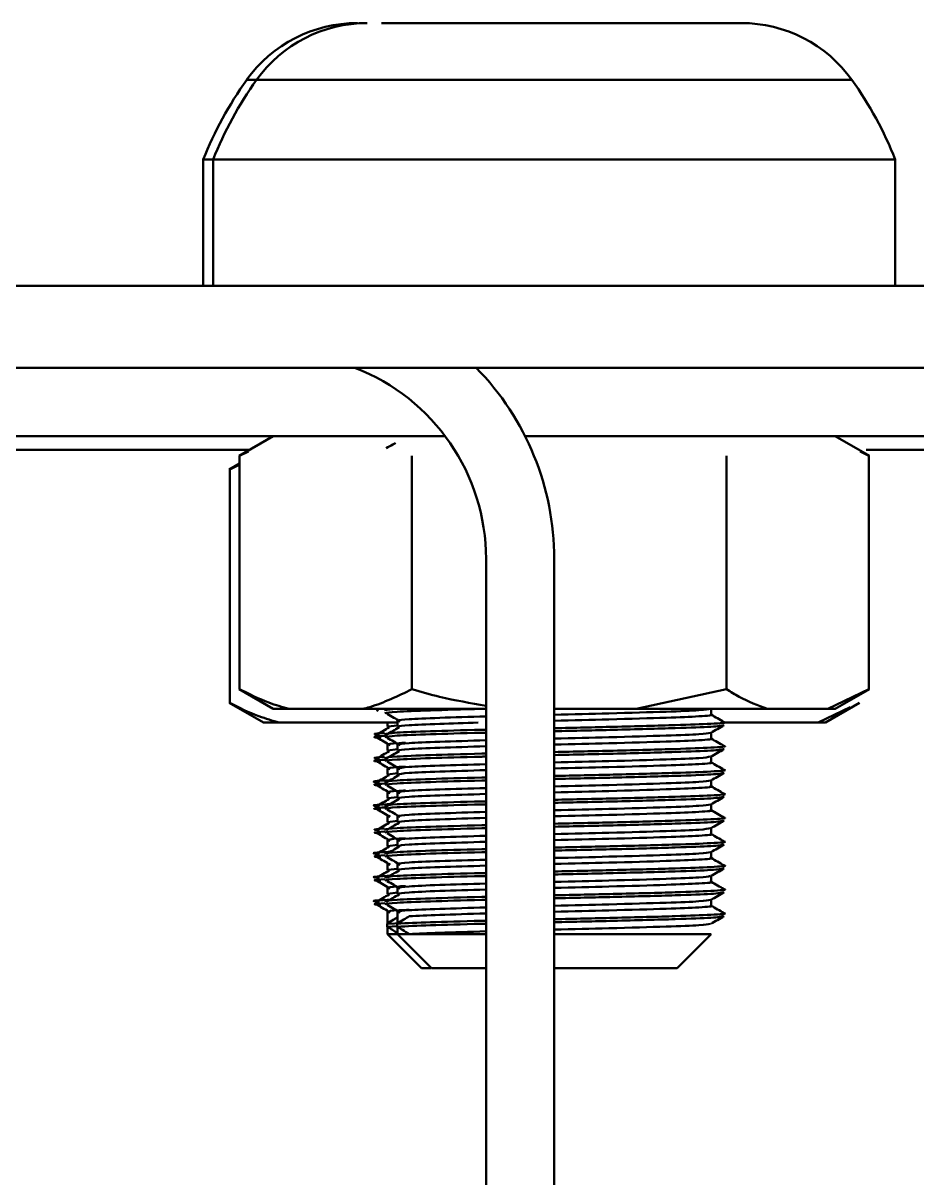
# Model space of a CAD drawing. Header units: millimetres. Extents: x 263 to 2983, y 441 to 2500.
# Drawn here: x 1116.37 to 1129.47, y 2473.02 to 2489.95 of the extents above; entities that cross this region are included whole.
import ezdxf

# ---------------------------------------------------------------- set-up
doc = ezdxf.new("R2010")
doc.units = ezdxf.units.MM
doc.header["$LTSCALE"] = 0.5
doc.layers.add('BOL', color=7, linetype='Continuous', lineweight=50)

msp = doc.modelspace()

# ---------------------------------------------------------------- linework, layer by layer
at = {"layer": 'BOL'}
for p, q in [((1121.62, 2489.95), (1125.196, 2489.95)), ((1124.527, 2489.95), (1124.903, 2489.95)), ((1125.196, 2489.95), (1126.894, 2489.95)), ((1119.645, 2489.116), (1119.79, 2489.116)), ((1119.79, 2489.116), (1120.118, 2489.116)), ((1120.118, 2489.116), (1128.518, 2489.116)), ((1119.009, 2487.95), (1119.009, 2486.096)), ((1119.009, 2487.95), (1119.154, 2487.95)), ((1119.154, 2487.95), (1119.154, 2486.096)), ((1119.154, 2487.95), (1119.53, 2487.95)), ((1119.53, 2487.95), (1129.154, 2487.95)), ((1129.154, 2486.096), (1129.154, 2487.95)), ((1174.154, 2486.096), (444.154, 2486.096)), ((1174.154, 2484.896), (444.154, 2484.896)), ((1114.154, 2483.896), (1122.554, 2483.896)), ((1120.035, 2483.896), (1119.535, 2483.607)), ((1123.726, 2483.896), (1134.154, 2483.896)), ((1128.773, 2483.607), (1128.273, 2483.896)), ((1114.009, 2483.696), (1119.689, 2483.696)), ((1128.727, 2483.696), (1132.638, 2483.696)), ((1119.67, 2483.669), (1119.542, 2483.607)), ((1119.542, 2483.607), (1119.542, 2480.185)), ((1122.068, 2483.607), (1122.068, 2480.185)), ((1126.68, 2483.607), (1126.68, 2480.185)), ((1128.637, 2483.669), (1128.766, 2483.607)), ((1128.766, 2483.607), (1128.766, 2480.185)), ((1119.542, 2483.495), (1119.39, 2483.407)), ((1119.526, 2483.469), (1119.397, 2483.407)), ((1119.397, 2483.407), (1119.397, 2479.985)), ((1123.154, 2482.096), (1123.154, 2456.096)), ((1124.154, 2456.096), (1124.154, 2482.096)), ((1119.535, 2480.185), (1120.035, 2479.896)), ((1119.67, 2480.123), (1119.542, 2480.185)), ((1125.355, 2479.896), (1126.68, 2480.185)), ((1128.166, 2479.896), (1128.766, 2480.185)), ((1128.273, 2479.896), (1128.773, 2480.185)), ((1119.39, 2479.985), (1119.89, 2479.696)), ((1119.526, 2479.923), (1119.397, 2479.985)), ((1128.128, 2479.696), (1128.628, 2479.985)), ((1120.268, 2479.896), (1120.035, 2479.896)), ((1120.268, 2479.896), (1121.342, 2479.896)), ((1123.154, 2479.896), (1121.342, 2479.896)), ((1121.572, 2479.883), (1121.548, 2479.869)), ((1121.665, 2479.877), (1121.825, 2479.896)), ((1124.154, 2479.896), (1125.355, 2479.896)), ((1127.279, 2479.896), (1125.355, 2479.896)), ((1126.454, 2479.812), (1126.454, 2479.896)), ((1127.279, 2479.896), (1128.166, 2479.896)), ((1128.022, 2479.696), (1128.492, 2479.923)), ((1128.273, 2479.896), (1128.166, 2479.896)), ((1120.123, 2479.696), (1119.89, 2479.696)), ((1120.123, 2479.696), (1121.198, 2479.696)), ((1121.854, 2479.696), (1121.198, 2479.696)), ((1121.709, 2479.696), (1121.709, 2479.637)), ((1121.715, 2479.637), (1121.854, 2479.655)), ((1121.854, 2479.724), (1121.854, 2479.637)), ((1127.135, 2479.696), (1126.635, 2479.696)), ((1127.135, 2479.696), (1128.022, 2479.696)), ((1128.128, 2479.696), (1128.022, 2479.696)), ((1126.454, 2479.462), (1126.454, 2479.548)), ((1121.709, 2479.374), (1121.709, 2479.287)), ((1121.715, 2479.287), (1121.854, 2479.305)), ((1121.854, 2479.374), (1121.854, 2479.287)), ((1126.454, 2479.112), (1126.454, 2479.198)), ((1121.709, 2479.024), (1121.709, 2478.937)), ((1121.715, 2478.937), (1121.854, 2478.955)), ((1121.854, 2479.024), (1121.854, 2478.937)), ((1126.454, 2478.762), (1126.454, 2478.848)), ((1121.709, 2478.674), (1121.709, 2478.587)), ((1121.715, 2478.587), (1121.854, 2478.605)), ((1121.854, 2478.674), (1121.854, 2478.587)), ((1126.454, 2478.412), (1126.454, 2478.498)), ((1121.709, 2478.324), (1121.709, 2478.237)), ((1121.854, 2478.324), (1121.854, 2478.237)), ((1121.715, 2478.237), (1121.854, 2478.255)), ((1126.454, 2478.062), (1126.454, 2478.148)), ((1121.709, 2477.974), (1121.709, 2477.887)), ((1121.854, 2477.974), (1121.854, 2477.887)), ((1121.715, 2477.887), (1121.854, 2477.905)), ((1126.454, 2477.712), (1126.454, 2477.798)), ((1121.709, 2477.624), (1121.709, 2477.537)), ((1121.854, 2477.624), (1121.854, 2477.537)), ((1121.715, 2477.537), (1121.854, 2477.555)), ((1126.454, 2477.362), (1126.454, 2477.448)), ((1121.709, 2477.274), (1121.709, 2477.187)), ((1121.854, 2477.274), (1121.854, 2477.187)), ((1121.715, 2477.187), (1121.854, 2477.205)), ((1126.454, 2477.012), (1126.454, 2477.098)), ((1121.709, 2476.924), (1121.709, 2476.751)), ((1121.854, 2476.924), (1121.854, 2476.751)), ((1121.707, 2476.749), (1121.925, 2476.758)), ((1121.707, 2476.705), (1121.707, 2476.749)), ((1121.851, 2476.705), (1121.851, 2476.749)), ((1121.707, 2476.705), (1121.851, 2476.711)), ((1121.709, 2476.704), (1121.709, 2476.596)), ((1121.709, 2476.596), (1122.209, 2476.096)), ((1121.709, 2476.596), (1121.854, 2476.596)), ((1121.854, 2476.704), (1121.854, 2476.596)), ((1121.854, 2476.596), (1122.354, 2476.096)), ((1121.854, 2476.596), (1122.027, 2476.596)), ((1122.027, 2476.596), (1123.154, 2476.596)), ((1124.154, 2476.596), (1126.454, 2476.596)), ((1125.954, 2476.096), (1126.454, 2476.596)), ((1122.209, 2476.096), (1122.344, 2476.096)), ((1122.354, 2476.096), (1122.489, 2476.096)), ((1122.489, 2476.096), (1123.154, 2476.096)), ((1124.154, 2476.096), (1125.954, 2476.096))]:
    msp.add_line(p, q, dxfattribs=at)
for centre, radius, start, end in [((1121.269, 2487.95), 2, 90, 144.3075), ((1121.414, 2487.95), 2, 90, 144.3075), ((1126.894, 2487.95), 2, 35.6925, 90), ((1124.009, 2485.981), 5.373, 144.3075, 158.5137), ((1124.154, 2485.981), 5.373, 144.3075, 158.5137), ((1124.154, 2485.981), 5.373, 21.4863, 35.6925), ((1120.154, 2482.096), 3, 0, 68.9605), ((1120.154, 2482.096), 4, 0, 44.427)]:
    msp.add_arc(centre, radius, start, end, dxfattribs=at)
for points, knots in [([(1121.825, 2483.795), (1121.813, 2483.788), (1121.772, 2483.762), (1121.725, 2483.737), (1121.692, 2483.719)], [0, 0, 0, 0, 0.286834, 1, 1, 1, 1]), ([(1119.542, 2480.185), (1119.684, 2480.114), (1119.923, 2479.995), (1120.168, 2479.925), (1120.268, 2479.896)], [0, 0, 0, 0, 0.5927526, 1, 1, 1, 1]), ([(1121.342, 2479.896), (1121.378, 2479.905), (1121.623, 2479.97), (1121.863, 2480.086), (1122.068, 2480.185)], [0, 0, 0, 0, 0.145944, 1, 1, 1, 1]), ([(1122.068, 2480.185), (1122.203, 2480.146), (1122.56, 2480.045), (1122.926, 2479.982), (1123.154, 2479.943)], [0, 0, 0, 0, 0.377673, 1, 1, 1, 1]), ([(1126.68, 2480.185), (1126.741, 2480.147), (1126.938, 2480.024), (1127.14, 2479.948), (1127.279, 2479.896)], [0, 0, 0, 0, 0.309741, 1, 1, 1, 1]), ([(1119.397, 2479.985), (1119.539, 2479.914), (1119.779, 2479.795), (1120.024, 2479.725), (1120.123, 2479.696)], [0, 0, 0, 0, 0.59276, 1, 1, 1, 1]), ([(1121.671, 2479.834), (1121.704, 2479.841), (1121.769, 2479.855), (1122.316, 2479.875), (1122.812, 2479.891), (1123.133, 2479.898), (1123.154, 2479.898)], [0, 0, 0, 0, 0.33716, 0.652652, 0.977408, 1, 1, 1, 1]), ([(1121.707, 2479.823), (1121.739, 2479.805), (1121.803, 2479.768), (1121.863, 2479.732), (1121.894, 2479.714)], [0, 0, 0, 0, 0.501272, 1, 1, 1, 1]), ([(1121.86, 2479.724), (1121.892, 2479.732), (1121.954, 2479.746), (1122.438, 2479.766), (1122.915, 2479.78), (1123.154, 2479.787)], [0, 0, 0, 0, 0.3482189, 0.6738099, 1, 1, 1, 1]), ([(1124.154, 2479.812), (1124.427, 2479.818), (1125.037, 2479.833), (1125.802, 2479.856), (1126.338, 2479.876), (1126.408, 2479.891), (1126.443, 2479.898)], [0, 0, 0, 0, 0.229576, 0.513579, 0.759544, 1, 1, 1, 1]), ([(1124.154, 2479.724), (1124.426, 2479.731), (1125.035, 2479.745), (1125.814, 2479.768), (1126.31, 2479.788), (1126.51, 2479.805), (1126.443, 2479.813), (1126.438, 2479.814)], [0, 0, 0, 0, 0.220737, 0.493807, 0.730303, 0.976527, 1, 1, 1, 1]), ([(1126.642, 2479.705), (1126.61, 2479.723), (1126.547, 2479.759), (1126.485, 2479.795), (1126.454, 2479.813)], [0, 0, 0, 0, 0.503133, 1, 1, 1, 1]), ([(1121.734, 2479.628), (1121.704, 2479.61), (1121.643, 2479.573), (1121.579, 2479.537), (1121.548, 2479.519)], [0, 0, 0, 0, 0.50097, 1, 1, 1, 1]), ([(1121.879, 2479.628), (1121.849, 2479.61), (1121.788, 2479.573), (1121.724, 2479.537), (1121.692, 2479.519)], [0, 0, 0, 0, 0.50097, 1, 1, 1, 1]), ([(1121.86, 2479.637), (1121.892, 2479.644), (1121.955, 2479.658), (1122.408, 2479.677), (1122.842, 2479.69), (1123.039, 2479.696)], [0, 0, 0, 0, 0.368651, 0.713347, 1, 1, 1, 1]), ([(1124.154, 2479.615), (1124.448, 2479.621), (1125.107, 2479.636), (1125.952, 2479.659), (1126.484, 2479.679), (1126.704, 2479.695), (1126.642, 2479.703), (1126.641, 2479.703)], [0, 0, 0, 0, 0.225424, 0.504304, 0.745831, 0.997248, 1, 1, 1, 1]), ([(1124.154, 2479.571), (1124.449, 2479.577), (1125.11, 2479.592), (1125.939, 2479.615), (1126.527, 2479.636), (1126.604, 2479.651), (1126.643, 2479.659)], [0, 0, 0, 0, 0.226046, 0.505695, 0.747889, 1, 1, 1, 1]), ([(1126.453, 2479.548), (1126.484, 2479.566), (1126.547, 2479.602), (1126.611, 2479.639), (1126.642, 2479.657)], [0, 0, 0, 0, 0.498096, 1, 1, 1, 1]), ([(1121.614, 2479.473), (1121.574, 2479.476), (1121.441, 2479.488), (1121.597, 2479.498), (1121.707, 2479.505)], [0, 0, 0, 0, 0.3016474, 1, 1, 1, 1]), ([(1121.594, 2479.519), (1121.562, 2479.522), (1121.458, 2479.53), (1121.581, 2479.539), (1121.667, 2479.544)], [0, 0, 0, 0, 0.303117, 1, 1, 1, 1]), ([(1121.562, 2479.473), (1121.594, 2479.455), (1121.658, 2479.418), (1121.719, 2479.382), (1121.749, 2479.364)], [0, 0, 0, 0, 0.501108, 1, 1, 1, 1]), ([(1121.665, 2479.527), (1121.699, 2479.534), (1121.764, 2479.549), (1122.316, 2479.569), (1122.812, 2479.585), (1123.133, 2479.592), (1123.154, 2479.592)], [0, 0, 0, 0, 0.344724, 0.656615, 0.977666, 1, 1, 1, 1]), ([(1121.671, 2479.484), (1121.704, 2479.491), (1121.769, 2479.505), (1122.316, 2479.525), (1122.812, 2479.541), (1123.133, 2479.548), (1123.154, 2479.548)], [0, 0, 0, 0, 0.33716, 0.652652, 0.977408, 1, 1, 1, 1]), ([(1121.707, 2479.473), (1121.739, 2479.455), (1121.802, 2479.418), (1121.863, 2479.382), (1121.894, 2479.364)], [0, 0, 0, 0, 0.501069, 1, 1, 1, 1]), ([(1124.154, 2479.462), (1124.427, 2479.468), (1125.037, 2479.483), (1125.802, 2479.506), (1126.338, 2479.526), (1126.408, 2479.541), (1126.443, 2479.548)], [0, 0, 0, 0, 0.229536, 0.51349, 0.759413, 1, 1, 1, 1]), ([(1124.154, 2479.374), (1124.426, 2479.381), (1125.035, 2479.395), (1125.814, 2479.418), (1126.31, 2479.438), (1126.51, 2479.455), (1126.443, 2479.463), (1126.438, 2479.464)], [0, 0, 0, 0, 0.220701, 0.493725, 0.730183, 0.976366, 1, 1, 1, 1]), ([(1126.642, 2479.355), (1126.61, 2479.373), (1126.547, 2479.409), (1126.485, 2479.445), (1126.454, 2479.463)], [0, 0, 0, 0, 0.503345, 1, 1, 1, 1]), ([(1121.734, 2479.278), (1121.704, 2479.26), (1121.643, 2479.223), (1121.579, 2479.187), (1121.548, 2479.169)], [0, 0, 0, 0, 0.500838, 1, 1, 1, 1]), ([(1121.879, 2479.278), (1121.849, 2479.26), (1121.787, 2479.223), (1121.724, 2479.187), (1121.692, 2479.169)], [0, 0, 0, 0, 0.500838, 1, 1, 1, 1]), ([(1121.715, 2479.374), (1121.726, 2479.382), (1121.74, 2479.39), (1121.942, 2479.399), (1121.975, 2479.4)], [0, 0, 0, 0, 0.838621, 1, 1, 1, 1]), ([(1121.86, 2479.374), (1121.892, 2479.382), (1121.954, 2479.396), (1122.438, 2479.416), (1122.915, 2479.43), (1123.154, 2479.437)], [0, 0, 0, 0, 0.3482189, 0.6738099, 1, 1, 1, 1]), ([(1121.86, 2479.287), (1121.892, 2479.294), (1121.954, 2479.308), (1122.438, 2479.328), (1122.915, 2479.342), (1123.154, 2479.35)], [0, 0, 0, 0, 0.3482189, 0.6738099, 1, 1, 1, 1]), ([(1124.154, 2479.265), (1124.448, 2479.271), (1125.107, 2479.286), (1125.952, 2479.309), (1126.484, 2479.329), (1126.704, 2479.345), (1126.642, 2479.353), (1126.641, 2479.353)], [0, 0, 0, 0, 0.225424, 0.504304, 0.745831, 0.997248, 1, 1, 1, 1]), ([(1124.154, 2479.221), (1124.449, 2479.227), (1125.11, 2479.242), (1125.939, 2479.265), (1126.527, 2479.286), (1126.604, 2479.301), (1126.643, 2479.309)], [0, 0, 0, 0, 0.226046, 0.505695, 0.747889, 1, 1, 1, 1]), ([(1126.453, 2479.198), (1126.484, 2479.216), (1126.547, 2479.252), (1126.611, 2479.289), (1126.642, 2479.307)], [0, 0, 0, 0, 0.498348, 1, 1, 1, 1]), ([(1121.614, 2479.123), (1121.574, 2479.126), (1121.441, 2479.138), (1121.597, 2479.148), (1121.707, 2479.155)], [0, 0, 0, 0, 0.301409, 1, 1, 1, 1]), ([(1121.594, 2479.169), (1121.562, 2479.172), (1121.458, 2479.18), (1121.581, 2479.189), (1121.667, 2479.194)], [0, 0, 0, 0, 0.302849, 1, 1, 1, 1]), ([(1121.562, 2479.123), (1121.594, 2479.105), (1121.657, 2479.068), (1121.719, 2479.032), (1121.749, 2479.014)], [0, 0, 0, 0, 0.500997, 1, 1, 1, 1]), ([(1121.665, 2479.177), (1121.699, 2479.184), (1121.764, 2479.199), (1122.316, 2479.219), (1122.812, 2479.235), (1123.133, 2479.242), (1123.154, 2479.242)], [0, 0, 0, 0, 0.344724, 0.656615, 0.977666, 1, 1, 1, 1]), ([(1121.671, 2479.134), (1121.704, 2479.141), (1121.769, 2479.155), (1122.316, 2479.175), (1122.812, 2479.191), (1123.133, 2479.198), (1123.154, 2479.198)], [0, 0, 0, 0, 0.33716, 0.652652, 0.977408, 1, 1, 1, 1]), ([(1121.707, 2479.123), (1121.739, 2479.105), (1121.802, 2479.068), (1121.863, 2479.032), (1121.894, 2479.014)], [0, 0, 0, 0, 0.500997, 1, 1, 1, 1]), ([(1124.154, 2479.112), (1124.427, 2479.118), (1125.037, 2479.133), (1125.802, 2479.156), (1126.338, 2479.176), (1126.408, 2479.191), (1126.443, 2479.198)], [0, 0, 0, 0, 0.2294964, 0.5134017, 0.7592824, 1, 1, 1, 1]), ([(1124.154, 2479.024), (1124.426, 2479.031), (1125.035, 2479.045), (1125.814, 2479.068), (1126.31, 2479.088), (1126.51, 2479.105), (1126.443, 2479.113), (1126.437, 2479.114)], [0, 0, 0, 0, 0.220664, 0.493644, 0.730062, 0.976205, 1, 1, 1, 1]), ([(1126.642, 2479.005), (1126.61, 2479.023), (1126.547, 2479.059), (1126.485, 2479.095), (1126.454, 2479.113)], [0, 0, 0, 0, 0.503558, 1, 1, 1, 1]), ([(1121.715, 2479.024), (1121.726, 2479.032), (1121.74, 2479.04), (1121.942, 2479.049), (1121.975, 2479.05)], [0, 0, 0, 0, 0.838621, 1, 1, 1, 1]), ([(1121.86, 2479.024), (1121.892, 2479.032), (1121.954, 2479.046), (1122.438, 2479.066), (1122.915, 2479.08), (1123.154, 2479.087)], [0, 0, 0, 0, 0.3482189, 0.6738099, 1, 1, 1, 1]), ([(1121.86, 2478.937), (1121.892, 2478.944), (1121.954, 2478.958), (1122.438, 2478.978), (1122.915, 2478.992), (1123.154, 2479)], [0, 0, 0, 0, 0.3482189, 0.6738099, 1, 1, 1, 1]), ([(1124.154, 2478.915), (1124.448, 2478.921), (1125.107, 2478.936), (1125.952, 2478.959), (1126.484, 2478.979), (1126.704, 2478.995), (1126.642, 2479.003), (1126.641, 2479.003)], [0, 0, 0, 0, 0.225424, 0.504304, 0.745831, 0.997248, 1, 1, 1, 1]), ([(1124.154, 2478.871), (1124.449, 2478.877), (1125.11, 2478.892), (1125.939, 2478.915), (1126.527, 2478.936), (1126.604, 2478.951), (1126.643, 2478.959)], [0, 0, 0, 0, 0.226046, 0.505695, 0.747889, 1, 1, 1, 1]), ([(1126.453, 2478.848), (1126.484, 2478.866), (1126.547, 2478.902), (1126.611, 2478.939), (1126.642, 2478.957)], [0, 0, 0, 0, 0.498584, 1, 1, 1, 1]), ([(1121.594, 2478.819), (1121.565, 2478.822), (1121.452, 2478.832), (1121.537, 2478.842), (1121.733, 2478.85), (1121.747, 2478.851)], [0, 0, 0, 0, 0.2411154, 0.9471868, 1, 1, 1, 1]), ([(1121.613, 2478.773), (1121.574, 2478.776), (1121.441, 2478.788), (1121.597, 2478.798), (1121.707, 2478.805)], [0, 0, 0, 0, 0.301199, 1, 1, 1, 1]), ([(1121.734, 2478.928), (1121.704, 2478.91), (1121.642, 2478.874), (1121.579, 2478.837), (1121.548, 2478.819)], [0, 0, 0, 0, 0.50071, 1, 1, 1, 1]), ([(1121.562, 2478.773), (1121.594, 2478.755), (1121.657, 2478.718), (1121.718, 2478.682), (1121.749, 2478.664)], [0, 0, 0, 0, 0.500831, 1, 1, 1, 1]), ([(1121.665, 2478.827), (1121.699, 2478.834), (1121.764, 2478.849), (1122.316, 2478.869), (1122.812, 2478.885), (1123.133, 2478.892), (1123.154, 2478.892)], [0, 0, 0, 0, 0.344724, 0.656615, 0.977666, 1, 1, 1, 1]), ([(1121.671, 2478.784), (1121.704, 2478.791), (1121.769, 2478.805), (1122.316, 2478.825), (1122.812, 2478.841), (1123.133, 2478.848), (1123.154, 2478.848)], [0, 0, 0, 0, 0.33716, 0.652652, 0.977408, 1, 1, 1, 1]), ([(1121.879, 2478.928), (1121.848, 2478.91), (1121.787, 2478.874), (1121.724, 2478.837), (1121.692, 2478.819)], [0, 0, 0, 0, 0.500749, 1, 1, 1, 1]), ([(1121.707, 2478.773), (1121.739, 2478.755), (1121.802, 2478.718), (1121.863, 2478.682), (1121.894, 2478.664)], [0, 0, 0, 0, 0.500792, 1, 1, 1, 1]), ([(1124.154, 2478.762), (1124.427, 2478.768), (1125.037, 2478.783), (1125.802, 2478.806), (1126.338, 2478.826), (1126.408, 2478.841), (1126.443, 2478.848)], [0, 0, 0, 0, 0.2294644, 0.5133301, 0.7591766, 1, 1, 1, 1]), ([(1121.715, 2478.674), (1121.726, 2478.682), (1121.74, 2478.69), (1121.942, 2478.699), (1121.975, 2478.7)], [0, 0, 0, 0, 0.838621, 1, 1, 1, 1]), ([(1121.86, 2478.674), (1121.892, 2478.682), (1121.954, 2478.696), (1122.438, 2478.716), (1122.915, 2478.73), (1123.154, 2478.737)], [0, 0, 0, 0, 0.3482189, 0.6738099, 1, 1, 1, 1]), ([(1121.86, 2478.587), (1121.892, 2478.594), (1121.954, 2478.608), (1122.438, 2478.628), (1122.915, 2478.642), (1123.154, 2478.65)], [0, 0, 0, 0, 0.3482189, 0.6738099, 1, 1, 1, 1]), ([(1124.154, 2478.674), (1124.426, 2478.681), (1125.035, 2478.695), (1125.814, 2478.718), (1126.31, 2478.738), (1126.51, 2478.755), (1126.443, 2478.763), (1126.437, 2478.764)], [0, 0, 0, 0, 0.220628, 0.493562, 0.729941, 0.976043, 1, 1, 1, 1]), ([(1124.154, 2478.565), (1124.448, 2478.571), (1125.107, 2478.586), (1125.952, 2478.609), (1126.484, 2478.629), (1126.704, 2478.645), (1126.642, 2478.653), (1126.641, 2478.653)], [0, 0, 0, 0, 0.225424, 0.504304, 0.745831, 0.997248, 1, 1, 1, 1]), ([(1124.154, 2478.521), (1124.449, 2478.527), (1125.11, 2478.542), (1125.939, 2478.565), (1126.527, 2478.586), (1126.604, 2478.601), (1126.643, 2478.609)], [0, 0, 0, 0, 0.226046, 0.505695, 0.747889, 1, 1, 1, 1]), ([(1126.453, 2478.498), (1126.484, 2478.516), (1126.547, 2478.552), (1126.611, 2478.589), (1126.642, 2478.607)], [0, 0, 0, 0, 0.498824, 1, 1, 1, 1]), ([(1126.642, 2478.655), (1126.61, 2478.673), (1126.547, 2478.709), (1126.485, 2478.745), (1126.454, 2478.763)], [0, 0, 0, 0, 0.503772, 1, 1, 1, 1]), ([(1121.594, 2478.469), (1121.565, 2478.472), (1121.452, 2478.482), (1121.537, 2478.492), (1121.733, 2478.5), (1121.747, 2478.501)], [0, 0, 0, 0, 0.240933, 0.947355, 1, 1, 1, 1]), ([(1121.613, 2478.423), (1121.573, 2478.426), (1121.441, 2478.438), (1121.597, 2478.448), (1121.707, 2478.455)], [0, 0, 0, 0, 0.30096, 1, 1, 1, 1]), ([(1121.734, 2478.578), (1121.704, 2478.56), (1121.642, 2478.524), (1121.579, 2478.487), (1121.548, 2478.469)], [0, 0, 0, 0, 0.500581, 1, 1, 1, 1]), ([(1121.665, 2478.477), (1121.699, 2478.484), (1121.764, 2478.499), (1122.316, 2478.519), (1122.812, 2478.535), (1123.133, 2478.542), (1123.154, 2478.542)], [0, 0, 0, 0, 0.344724, 0.656615, 0.977666, 1, 1, 1, 1]), ([(1121.671, 2478.434), (1121.704, 2478.441), (1121.769, 2478.455), (1122.316, 2478.475), (1122.812, 2478.491), (1123.133, 2478.498), (1123.154, 2478.498)], [0, 0, 0, 0, 0.33716, 0.652652, 0.977408, 1, 1, 1, 1]), ([(1121.879, 2478.578), (1121.848, 2478.56), (1121.787, 2478.524), (1121.724, 2478.487), (1121.692, 2478.469)], [0, 0, 0, 0, 0.500581, 1, 1, 1, 1]), ([(1124.154, 2478.412), (1124.427, 2478.418), (1125.037, 2478.433), (1125.802, 2478.456), (1126.339, 2478.476), (1126.409, 2478.491), (1126.443, 2478.498)], [0, 0, 0, 0, 0.229425, 0.513242, 0.759046, 1, 1, 1, 1]), ([(1121.562, 2478.423), (1121.594, 2478.405), (1121.657, 2478.368), (1121.718, 2478.332), (1121.749, 2478.314)], [0, 0, 0, 0, 0.5006512, 1, 1, 1, 1]), ([(1121.707, 2478.423), (1121.739, 2478.405), (1121.802, 2478.368), (1121.863, 2478.332), (1121.894, 2478.314)], [0, 0, 0, 0, 0.500666, 1, 1, 1, 1]), ([(1121.86, 2478.324), (1121.892, 2478.332), (1121.954, 2478.346), (1122.438, 2478.366), (1122.915, 2478.38), (1123.154, 2478.387)], [0, 0, 0, 0, 0.3482189, 0.6738099, 1, 1, 1, 1]), ([(1121.86, 2478.237), (1121.892, 2478.244), (1121.954, 2478.258), (1122.438, 2478.278), (1122.915, 2478.292), (1123.154, 2478.3)], [0, 0, 0, 0, 0.3482189, 0.6738099, 1, 1, 1, 1]), ([(1124.154, 2478.324), (1124.426, 2478.331), (1125.035, 2478.345), (1125.814, 2478.368), (1126.31, 2478.388), (1126.51, 2478.405), (1126.443, 2478.413), (1126.437, 2478.414)], [0, 0, 0, 0, 0.2205985, 0.4934963, 0.7298438, 0.9759129, 1, 1, 1, 1]), ([(1124.154, 2478.215), (1124.448, 2478.221), (1125.107, 2478.236), (1125.952, 2478.259), (1126.484, 2478.279), (1126.704, 2478.295), (1126.642, 2478.303), (1126.641, 2478.303)], [0, 0, 0, 0, 0.225424, 0.504304, 0.745831, 0.997248, 1, 1, 1, 1]), ([(1124.154, 2478.171), (1124.449, 2478.177), (1125.11, 2478.192), (1125.939, 2478.215), (1126.527, 2478.236), (1126.604, 2478.251), (1126.643, 2478.259)], [0, 0, 0, 0, 0.226046, 0.505695, 0.747889, 1, 1, 1, 1]), ([(1126.453, 2478.148), (1126.484, 2478.166), (1126.547, 2478.202), (1126.611, 2478.239), (1126.642, 2478.257)], [0, 0, 0, 0, 0.499098, 1, 1, 1, 1]), ([(1126.642, 2478.305), (1126.61, 2478.323), (1126.547, 2478.359), (1126.485, 2478.395), (1126.454, 2478.413)], [0, 0, 0, 0, 0.503983, 1, 1, 1, 1]), ([(1121.594, 2478.119), (1121.562, 2478.122), (1121.458, 2478.13), (1121.581, 2478.139), (1121.667, 2478.144)], [0, 0, 0, 0, 0.30215, 1, 1, 1, 1]), ([(1121.613, 2478.073), (1121.572, 2478.076), (1121.452, 2478.086), (1121.586, 2478.095), (1121.674, 2478.101)], [0, 0, 0, 0, 0.34282, 1, 1, 1, 1]), ([(1121.734, 2478.228), (1121.704, 2478.21), (1121.642, 2478.174), (1121.579, 2478.137), (1121.548, 2478.119)], [0, 0, 0, 0, 0.500453, 1, 1, 1, 1]), ([(1121.665, 2478.127), (1121.699, 2478.134), (1121.764, 2478.149), (1122.316, 2478.169), (1122.812, 2478.185), (1123.133, 2478.192), (1123.154, 2478.192)], [0, 0, 0, 0, 0.344724, 0.656615, 0.977666, 1, 1, 1, 1]), ([(1121.671, 2478.084), (1121.704, 2478.091), (1121.769, 2478.105), (1122.316, 2478.125), (1122.812, 2478.141), (1123.133, 2478.148), (1123.154, 2478.148)], [0, 0, 0, 0, 0.33716, 0.652652, 0.977408, 1, 1, 1, 1]), ([(1121.879, 2478.228), (1121.848, 2478.21), (1121.787, 2478.174), (1121.724, 2478.137), (1121.692, 2478.119)], [0, 0, 0, 0, 0.5004919, 1, 1, 1, 1]), ([(1124.154, 2478.062), (1124.427, 2478.068), (1125.037, 2478.083), (1125.802, 2478.106), (1126.339, 2478.126), (1126.409, 2478.141), (1126.443, 2478.148)], [0, 0, 0, 0, 0.229385, 0.513153, 0.758915, 1, 1, 1, 1]), ([(1121.562, 2478.073), (1121.594, 2478.055), (1121.657, 2478.018), (1121.718, 2477.982), (1121.749, 2477.964)], [0, 0, 0, 0, 0.500451, 1, 1, 1, 1]), ([(1121.707, 2478.073), (1121.738, 2478.055), (1121.801, 2478.018), (1121.863, 2477.982), (1121.894, 2477.964)], [0, 0, 0, 0, 0.500412, 1, 1, 1, 1]), ([(1121.715, 2477.974), (1121.726, 2477.982), (1121.74, 2477.99), (1121.942, 2477.999), (1121.975, 2478)], [0, 0, 0, 0, 0.838621, 1, 1, 1, 1]), ([(1121.86, 2477.974), (1121.892, 2477.982), (1121.954, 2477.996), (1122.438, 2478.016), (1122.915, 2478.03), (1123.154, 2478.037)], [0, 0, 0, 0, 0.3482189, 0.6738099, 1, 1, 1, 1]), ([(1121.86, 2477.887), (1121.892, 2477.894), (1121.954, 2477.908), (1122.438, 2477.928), (1122.915, 2477.942), (1123.154, 2477.95)], [0, 0, 0, 0, 0.3482189, 0.6738099, 1, 1, 1, 1]), ([(1124.154, 2477.974), (1124.426, 2477.981), (1125.035, 2477.995), (1125.814, 2478.018), (1126.31, 2478.038), (1126.51, 2478.055), (1126.443, 2478.063), (1126.437, 2478.064)], [0, 0, 0, 0, 0.220562, 0.493415, 0.729723, 0.975752, 1, 1, 1, 1]), ([(1124.154, 2477.865), (1124.448, 2477.871), (1125.107, 2477.886), (1125.952, 2477.909), (1126.484, 2477.929), (1126.704, 2477.945), (1126.642, 2477.953), (1126.641, 2477.953)], [0, 0, 0, 0, 0.225424, 0.504304, 0.745831, 0.997248, 1, 1, 1, 1]), ([(1126.642, 2477.955), (1126.61, 2477.973), (1126.547, 2478.009), (1126.485, 2478.045), (1126.454, 2478.063)], [0, 0, 0, 0, 0.504187, 1, 1, 1, 1]), ([(1121.594, 2477.769), (1121.565, 2477.772), (1121.452, 2477.782), (1121.537, 2477.792), (1121.733, 2477.8), (1121.747, 2477.801)], [0, 0, 0, 0, 0.240558, 0.947661, 1, 1, 1, 1]), ([(1121.613, 2477.723), (1121.572, 2477.726), (1121.452, 2477.736), (1121.586, 2477.745), (1121.674, 2477.751)], [0, 0, 0, 0, 0.342646, 1, 1, 1, 1]), ([(1121.734, 2477.878), (1121.703, 2477.86), (1121.642, 2477.824), (1121.579, 2477.787), (1121.548, 2477.769)], [0, 0, 0, 0, 0.500285, 1, 1, 1, 1]), ([(1121.665, 2477.777), (1121.699, 2477.784), (1121.764, 2477.799), (1122.316, 2477.819), (1122.812, 2477.835), (1123.133, 2477.842), (1123.154, 2477.842)], [0, 0, 0, 0, 0.344724, 0.656615, 0.977666, 1, 1, 1, 1]), ([(1121.671, 2477.734), (1121.704, 2477.741), (1121.769, 2477.755), (1122.316, 2477.775), (1122.812, 2477.791), (1123.133, 2477.798), (1123.154, 2477.798)], [0, 0, 0, 0, 0.33716, 0.652652, 0.977408, 1, 1, 1, 1]), ([(1121.879, 2477.878), (1121.848, 2477.86), (1121.786, 2477.824), (1121.724, 2477.787), (1121.692, 2477.769)], [0, 0, 0, 0, 0.500324, 1, 1, 1, 1]), ([(1124.154, 2477.821), (1124.449, 2477.827), (1125.11, 2477.842), (1125.939, 2477.865), (1126.527, 2477.886), (1126.604, 2477.901), (1126.643, 2477.909)], [0, 0, 0, 0, 0.226046, 0.505695, 0.747889, 1, 1, 1, 1]), ([(1124.154, 2477.712), (1124.427, 2477.718), (1125.037, 2477.733), (1125.802, 2477.756), (1126.339, 2477.776), (1126.409, 2477.791), (1126.443, 2477.798)], [0, 0, 0, 0, 0.2293532, 0.5130819, 0.7588095, 1, 1, 1, 1]), ([(1126.453, 2477.798), (1126.484, 2477.816), (1126.547, 2477.852), (1126.611, 2477.889), (1126.642, 2477.907)], [0, 0, 0, 0, 0.499324, 1, 1, 1, 1]), ([(1121.562, 2477.723), (1121.594, 2477.705), (1121.656, 2477.668), (1121.718, 2477.632), (1121.749, 2477.614)], [0, 0, 0, 0, 0.50025, 1, 1, 1, 1]), ([(1121.707, 2477.723), (1121.738, 2477.705), (1121.801, 2477.668), (1121.863, 2477.632), (1121.894, 2477.614)], [0, 0, 0, 0, 0.500265, 1, 1, 1, 1]), ([(1121.86, 2477.624), (1121.892, 2477.632), (1121.954, 2477.646), (1122.438, 2477.666), (1122.915, 2477.68), (1123.154, 2477.687)], [0, 0, 0, 0, 0.3482187, 0.6738101, 1, 1, 1, 1]), ([(1121.86, 2477.537), (1121.892, 2477.544), (1121.954, 2477.558), (1122.438, 2477.578), (1122.915, 2477.592), (1123.154, 2477.6)], [0, 0, 0, 0, 0.3482187, 0.6738101, 1, 1, 1, 1]), ([(1124.154, 2477.624), (1124.426, 2477.631), (1125.035, 2477.645), (1125.814, 2477.668), (1126.31, 2477.688), (1126.51, 2477.705), (1126.443, 2477.713), (1126.437, 2477.714)], [0, 0, 0, 0, 0.220525, 0.493333, 0.729603, 0.97559, 1, 1, 1, 1]), ([(1124.154, 2477.515), (1124.448, 2477.521), (1125.107, 2477.536), (1125.952, 2477.559), (1126.484, 2477.579), (1126.704, 2477.595), (1126.642, 2477.603), (1126.641, 2477.603)], [0, 0, 0, 0, 0.225424, 0.504304, 0.745831, 0.997248, 1, 1, 1, 1]), ([(1126.642, 2477.605), (1126.61, 2477.623), (1126.547, 2477.659), (1126.485, 2477.695), (1126.454, 2477.713)], [0, 0, 0, 0, 0.5043489, 1, 1, 1, 1]), ([(1121.594, 2477.419), (1121.565, 2477.422), (1121.452, 2477.432), (1121.537, 2477.442), (1121.733, 2477.45), (1121.747, 2477.451)], [0, 0, 0, 0, 0.240374, 0.947829, 1, 1, 1, 1]), ([(1121.734, 2477.528), (1121.703, 2477.51), (1121.641, 2477.474), (1121.579, 2477.437), (1121.548, 2477.419)], [0, 0, 0, 0, 0.500107, 1, 1, 1, 1]), ([(1121.665, 2477.427), (1121.699, 2477.434), (1121.764, 2477.449), (1122.316, 2477.469), (1122.812, 2477.485), (1123.133, 2477.492), (1123.154, 2477.492)], [0, 0, 0, 0, 0.344723, 0.656615, 0.977666, 1, 1, 1, 1]), ([(1121.671, 2477.384), (1121.704, 2477.391), (1121.769, 2477.405), (1122.316, 2477.425), (1122.812, 2477.441), (1123.133, 2477.448), (1123.154, 2477.448)], [0, 0, 0, 0, 0.33716, 0.652652, 0.977408, 1, 1, 1, 1]), ([(1121.879, 2477.528), (1121.848, 2477.51), (1121.786, 2477.474), (1121.724, 2477.437), (1121.692, 2477.419)], [0, 0, 0, 0, 0.500107, 1, 1, 1, 1]), ([(1124.154, 2477.471), (1124.449, 2477.477), (1125.11, 2477.492), (1125.939, 2477.515), (1126.527, 2477.536), (1126.604, 2477.551), (1126.643, 2477.559)], [0, 0, 0, 0, 0.226046, 0.505695, 0.747889, 1, 1, 1, 1]), ([(1124.154, 2477.362), (1124.427, 2477.368), (1125.037, 2477.383), (1125.802, 2477.406), (1126.339, 2477.426), (1126.409, 2477.441), (1126.444, 2477.448)], [0, 0, 0, 0, 0.229314, 0.512994, 0.758679, 1, 1, 1, 1]), ([(1126.453, 2477.448), (1126.484, 2477.466), (1126.547, 2477.502), (1126.611, 2477.539), (1126.642, 2477.557)], [0, 0, 0, 0, 0.499563, 1, 1, 1, 1]), ([(1121.613, 2477.373), (1121.572, 2477.376), (1121.453, 2477.386), (1121.586, 2477.395), (1121.674, 2477.401)], [0, 0, 0, 0, 0.3424874, 1, 1, 1, 1]), ([(1121.562, 2477.373), (1121.594, 2477.355), (1121.656, 2477.318), (1121.718, 2477.282), (1121.749, 2477.264)], [0, 0, 0, 0, 0.500098, 1, 1, 1, 1]), ([(1121.707, 2477.373), (1121.738, 2477.355), (1121.801, 2477.318), (1121.863, 2477.282), (1121.894, 2477.264)], [0, 0, 0, 0, 0.5001373, 1, 1, 1, 1]), ([(1121.715, 2477.274), (1121.726, 2477.282), (1121.74, 2477.29), (1121.942, 2477.299), (1121.975, 2477.3)], [0, 0, 0, 0, 0.838621, 1, 1, 1, 1]), ([(1121.86, 2477.274), (1121.892, 2477.282), (1121.954, 2477.296), (1122.438, 2477.316), (1122.915, 2477.33), (1123.154, 2477.337)], [0, 0, 0, 0, 0.3482187, 0.6738101, 1, 1, 1, 1]), ([(1121.86, 2477.187), (1121.892, 2477.194), (1121.954, 2477.208), (1122.438, 2477.228), (1122.915, 2477.242), (1123.154, 2477.25)], [0, 0, 0, 0, 0.3482187, 0.6738101, 1, 1, 1, 1]), ([(1124.154, 2477.274), (1124.426, 2477.281), (1125.035, 2477.295), (1125.814, 2477.318), (1126.31, 2477.338), (1126.51, 2477.355), (1126.443, 2477.363), (1126.437, 2477.364)], [0, 0, 0, 0, 0.220496, 0.493268, 0.729506, 0.975461, 1, 1, 1, 1]), ([(1124.154, 2477.165), (1124.448, 2477.171), (1125.107, 2477.186), (1125.952, 2477.209), (1126.484, 2477.229), (1126.704, 2477.245), (1126.642, 2477.253), (1126.641, 2477.253)], [0, 0, 0, 0, 0.225424, 0.504304, 0.745831, 0.997248, 1, 1, 1, 1]), ([(1126.642, 2477.255), (1126.61, 2477.273), (1126.547, 2477.309), (1126.485, 2477.345), (1126.454, 2477.363)], [0, 0, 0, 0, 0.504562, 1, 1, 1, 1]), ([(1121.594, 2477.069), (1121.565, 2477.072), (1121.452, 2477.082), (1121.537, 2477.092), (1121.733, 2477.1), (1121.746, 2477.101)], [0, 0, 0, 0, 0.240182, 0.947965, 1, 1, 1, 1]), ([(1121.734, 2477.178), (1121.703, 2477.16), (1121.641, 2477.124), (1121.579, 2477.087), (1121.548, 2477.069)], [0, 0, 0, 0, 0.499963, 1, 1, 1, 1]), ([(1121.665, 2477.077), (1121.699, 2477.084), (1121.764, 2477.099), (1122.316, 2477.119), (1122.812, 2477.135), (1123.133, 2477.142), (1123.154, 2477.142)], [0, 0, 0, 0, 0.344723, 0.656615, 0.977666, 1, 1, 1, 1]), ([(1121.671, 2477.034), (1121.704, 2477.041), (1121.769, 2477.055), (1122.316, 2477.075), (1122.812, 2477.091), (1123.133, 2477.098), (1123.154, 2477.098)], [0, 0, 0, 0, 0.33716, 0.652652, 0.977408, 1, 1, 1, 1]), ([(1121.879, 2477.178), (1121.848, 2477.16), (1121.786, 2477.124), (1121.723, 2477.087), (1121.692, 2477.069)], [0, 0, 0, 0, 0.500002, 1, 1, 1, 1]), ([(1124.154, 2477.121), (1124.449, 2477.127), (1125.11, 2477.142), (1125.939, 2477.165), (1126.527, 2477.186), (1126.604, 2477.201), (1126.643, 2477.209)], [0, 0, 0, 0, 0.2260461, 0.5056955, 0.747889, 1, 1, 1, 1]), ([(1124.154, 2477.012), (1124.427, 2477.018), (1125.037, 2477.033), (1125.802, 2477.056), (1126.339, 2477.076), (1126.409, 2477.091), (1126.444, 2477.098)], [0, 0, 0, 0, 0.2292744, 0.5129053, 0.7585482, 1, 1, 1, 1]), ([(1126.453, 2477.098), (1126.484, 2477.116), (1126.547, 2477.152), (1126.611, 2477.189), (1126.642, 2477.207)], [0, 0, 0, 0, 0.499791, 1, 1, 1, 1]), ([(1121.613, 2477.023), (1121.572, 2477.027), (1121.453, 2477.036), (1121.586, 2477.045), (1121.674, 2477.051)], [0, 0, 0, 0, 0.342313, 1, 1, 1, 1]), ([(1121.562, 2477.023), (1121.593, 2477.005), (1121.656, 2476.968), (1121.718, 2476.932), (1121.749, 2476.914)], [0, 0, 0, 0, 0.4999704, 1, 1, 1, 1]), ([(1121.707, 2477.023), (1121.738, 2477.005), (1121.8, 2476.968), (1121.863, 2476.932), (1121.894, 2476.914)], [0, 0, 0, 0, 0.499931, 1, 1, 1, 1]), ([(1121.715, 2476.924), (1121.73, 2476.932), (1121.75, 2476.941), (1121.975, 2476.95), (1122.027, 2476.952)], [0, 0, 0, 0, 0.7686092, 1, 1, 1, 1]), ([(1121.86, 2476.924), (1121.892, 2476.932), (1121.954, 2476.946), (1122.438, 2476.966), (1122.915, 2476.98), (1123.154, 2476.987)], [0, 0, 0, 0, 0.3482187, 0.6738101, 1, 1, 1, 1]), ([(1124.154, 2476.924), (1124.426, 2476.931), (1125.035, 2476.945), (1125.814, 2476.968), (1126.31, 2476.988), (1126.51, 2477.005), (1126.443, 2477.013), (1126.437, 2477.014)], [0, 0, 0, 0, 0.22046, 0.493186, 0.729385, 0.975299, 1, 1, 1, 1]), ([(1124.154, 2476.815), (1124.448, 2476.821), (1125.107, 2476.836), (1125.952, 2476.859), (1126.484, 2476.879), (1126.704, 2476.895), (1126.642, 2476.903), (1126.641, 2476.903)], [0, 0, 0, 0, 0.225424, 0.504304, 0.745831, 0.997248, 1, 1, 1, 1]), ([(1126.642, 2476.905), (1126.61, 2476.923), (1126.547, 2476.959), (1126.485, 2476.995), (1126.454, 2477.013)], [0, 0, 0, 0, 0.504788, 1, 1, 1, 1]), ([(1121.707, 2476.749), (1121.739, 2476.769), (1121.788, 2476.8), (1121.837, 2476.831), (1121.854, 2476.841)], [0, 0, 0, 0, 0.667396, 1, 1, 1, 1]), ([(1121.851, 2476.749), (1121.884, 2476.769), (1121.943, 2476.806), (1122.001, 2476.842), (1122.027, 2476.858)], [0, 0, 0, 0, 0.5600855, 1, 1, 1, 1]), ([(1121.851, 2476.749), (1121.998, 2476.756), (1122.296, 2476.769), (1122.812, 2476.785), (1123.133, 2476.792), (1123.154, 2476.792)], [0, 0, 0, 0, 0.4759698, 0.9659167, 1, 1, 1, 1]), ([(1121.851, 2476.705), (1121.998, 2476.712), (1122.296, 2476.725), (1122.812, 2476.741), (1123.133, 2476.748), (1123.154, 2476.748)], [0, 0, 0, 0, 0.4759698, 0.9659167, 1, 1, 1, 1]), ([(1122.027, 2476.858), (1122.159, 2476.865), (1122.423, 2476.878), (1122.91, 2476.892), (1123.154, 2476.9)], [0, 0, 0, 0, 0.499541, 1, 1, 1, 1]), ([(1124.154, 2476.771), (1124.449, 2476.777), (1125.11, 2476.792), (1125.939, 2476.815), (1126.527, 2476.836), (1126.604, 2476.851), (1126.643, 2476.859)], [0, 0, 0, 0, 0.2260461, 0.5056955, 0.747889, 1, 1, 1, 1]), ([(1124.154, 2476.662), (1124.427, 2476.668), (1125.037, 2476.683), (1125.802, 2476.706), (1126.339, 2476.726), (1126.409, 2476.741), (1126.444, 2476.748)], [0, 0, 0, 0, 0.2292426, 0.5128338, 0.7584428, 1, 1, 1, 1]), ([(1126.453, 2476.748), (1126.484, 2476.766), (1126.547, 2476.803), (1126.611, 2476.839), (1126.642, 2476.857)], [0, 0, 0, 0, 0.500033, 1, 1, 1, 1]), ([(1121.854, 2476.613), (1121.83, 2476.628), (1121.781, 2476.659), (1121.732, 2476.689), (1121.707, 2476.705)], [0, 0, 0, 0, 0.475731, 1, 1, 1, 1]), ([(1122.027, 2476.596), (1121.994, 2476.616), (1121.936, 2476.653), (1121.877, 2476.689), (1121.851, 2476.705)], [0, 0, 0, 0, 0.560099, 1, 1, 1, 1]), ([(1122.027, 2476.596), (1122.159, 2476.602), (1122.423, 2476.616), (1122.91, 2476.63), (1123.154, 2476.637)], [0, 0, 0, 0, 0.499541, 1, 1, 1, 1])]:
    msp.add_open_spline(points, degree=3, knots=knots, dxfattribs=at)

doc.saveas('drawing.dxf')
